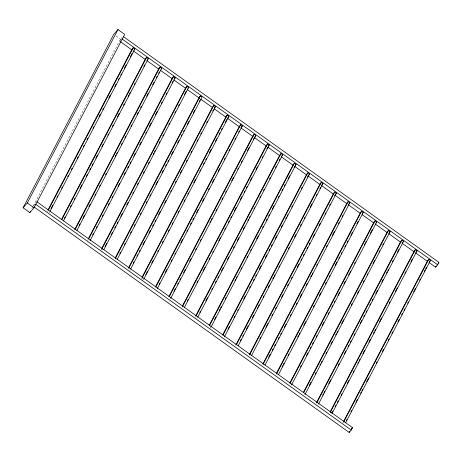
<?xml version="1.0" encoding="UTF-8"?>
<svg xmlns="http://www.w3.org/2000/svg" width="462" height="462" viewBox="0 0 462 462"><rect width="100%" height="100%" fill="white"/><g stroke="black" fill="none" stroke-linecap="round" stroke-linejoin="round"><path stroke-width="0.35" stroke-dasharray="2.31 1.73" d="M31.82 208.76L32.819 206.849M33.148 206.214L120.484 39.16L121.887 37.566M33.738 205.908L34.685 204.1M119.814 41.251L121.073 38.843M142.723 280.37L143.387 279.094M47.349 211.475L48.054 210.678M49.03 212.676L49.729 211.879M87.653 240.315L88.358 239.518M101.091 249.93L101.79 249.133L103.471 250.335L102.766 251.132M129.637 270.357L130.342 269.56M141.395 278.771L142.094 277.974L143.774 279.175L143.076 279.972M195.131 317.227L195.836 316.43M196.812 318.428L197.517 317.631M210.25 328.043L210.949 327.246L209.269 326.045M342.919 422.978L343.618 422.181M116.002 35.955L120.484 39.16"/><path stroke-width="0.69" d="M23.1 207.779L113.767 34.355L117.977 29.568L124.694 34.373L34.032 207.802L29.816 212.589L23.1 207.779L27.31 202.997L117.977 29.568M29.816 212.589L30.486 211.313M48.002 209.956L132.144 49.001L133.2 47.805L134.875 49.007L50.063 211.244M48.383 210.037L133.2 47.805M51.016 208.605L52.685 205.411M57.022 197.107L57.692 195.83M61.7 188.167L62.37 186.891M67.712 176.669L68.376 175.393M71.385 169.646L72.049 168.364M77.391 158.148L78.061 156.872M83.403 146.65L84.072 145.374M87.075 139.622L87.745 138.346M93.087 128.13L93.757 126.848M99.099 116.632L100.433 114.074M102.772 109.604L103.436 108.327M108.784 98.106L110.453 94.912M114.79 86.613L116.129 84.055M118.463 79.585L119.132 78.309M120.801 75.115L121.471 73.839M124.474 68.087L126.143 64.894M130.486 56.595L132.155 53.401M61.434 219.571L145.582 58.616L146.633 57.421L148.314 58.622L63.502 220.853M61.821 219.652L146.633 57.421M64.449 218.22L65.119 216.944M70.461 206.722L71.131 205.446M74.134 199.694L74.804 198.417M80.145 188.201L81.814 185.008M86.151 176.703L87.491 174.145M89.824 169.675L90.494 168.399M92.163 165.205L92.833 163.929M95.836 158.177L97.505 154.984M101.848 146.685L103.182 144.127M107.86 135.187L108.524 133.911M112.532 126.247L113.202 124.965M117.539 116.667L119.213 113.473M123.55 105.169L124.22 103.892M128.228 96.223L128.892 94.947M129.562 93.67L130.232 92.394M134.234 84.731L134.904 83.449M143.919 66.205L144.589 64.928M74.867 229.187L159.015 68.232L160.066 67.036L161.746 68.237L76.935 230.469M74.919 229.903L160.066 67.036M79.221 225.277L79.886 224.001M82.894 218.255L84.563 215.061M88.906 206.757L90.24 204.198M94.912 195.259L95.582 193.982M99.59 186.319L100.254 185.037M105.602 174.821L106.266 173.545M115.281 156.295L115.95 155.018M116.62 153.742L117.284 152.466M121.292 144.802L121.962 143.52M124.965 137.774L125.635 136.498M130.977 126.276L131.641 125M136.989 114.778L138.323 112.226M140.662 107.756L141.326 106.479M146.668 96.258L148.337 93.064M152.679 84.76L154.013 82.207M156.352 77.737L157.022 76.461M158.691 73.267L159.361 71.985M88.306 238.802L172.447 77.847L173.504 76.646L175.185 77.853L90.038 240.719M88.692 238.883L173.504 76.646M92.654 234.892L93.324 233.616M96.327 227.864L96.997 226.588M102.339 216.366L103.009 215.09M108.351 204.874L109.015 203.592M112.023 197.846L112.688 196.569M118.029 186.348L119.704 183.154M124.041 174.855L125.381 172.297M127.714 167.827L128.384 166.551M130.053 163.357L130.723 162.081M133.726 156.329L135.395 153.136M139.738 144.831L141.072 142.279M145.749 133.339L146.414 132.057M149.422 126.311L151.091 123.117M155.428 114.813L157.097 111.619M161.44 103.315L162.11 102.038M166.118 94.375L166.782 93.099M172.124 82.877L172.794 81.601M101.738 248.412L185.886 87.457L186.937 86.261L188.617 87.462L103.806 249.694M102.125 248.492L186.937 86.261M105.088 246.419L106.757 243.226M111.099 234.927L112.433 232.369M114.772 227.899L115.442 226.623M117.111 223.429L117.775 222.153M120.784 216.401L122.453 213.207M126.79 204.903L128.13 202.35M132.802 193.411L133.472 192.128M137.48 184.465L138.144 183.189M143.486 172.967L144.156 171.691M148.498 163.386L149.162 162.11M153.17 154.447L153.84 153.17M154.504 151.894L155.174 150.612M159.182 142.949L159.852 141.672M162.855 135.926L163.525 134.644M168.867 124.428L169.531 123.152M174.873 112.93L175.543 111.654M178.546 105.908L179.216 104.626M184.557 94.41L186.226 91.216M115.177 258.027L199.318 97.072L200.375 95.877L202.05 97.078L117.238 259.309M115.229 258.749L200.375 95.877M119.86 253.482L120.524 252.2M124.532 244.537L125.202 243.26M130.544 233.039L131.214 231.762M134.217 226.016L134.887 224.74M140.229 214.518L140.893 213.242M146.24 203.02L146.904 201.744M149.913 195.998L150.577 194.721M155.919 184.5L157.588 181.306M161.931 173.002L163.265 170.449M165.604 165.979L166.274 164.697M167.943 161.504L168.607 160.227M171.616 154.481L173.285 151.288M177.627 142.983L178.961 140.431M181.3 135.955L181.964 134.679M183.633 131.485L184.303 130.209M187.306 124.463L188.975 121.269M193.318 112.965L194.652 110.406M199.33 101.467L200 100.19M128.609 267.642L212.757 106.687L213.808 105.492L215.488 106.693L130.677 268.924M128.661 268.358L213.808 105.492M133.293 263.092L133.963 261.815M136.966 256.069L137.636 254.793M139.305 251.599L139.974 250.317M142.977 244.571L144.646 241.378M148.989 233.073L150.323 230.521M152.662 226.051L153.326 224.769M154.995 221.575L155.665 220.299M158.668 214.553L160.343 211.359M164.68 203.055L166.02 200.502M170.692 191.557L171.362 190.28M175.364 182.617L176.034 181.341M180.376 173.036L181.71 170.478M186.388 161.538L187.052 160.262M191.06 152.599L191.73 151.322M197.072 141.101L197.736 139.824M200.745 134.072L201.409 132.796M206.757 122.58L207.421 121.298M212.763 111.082L213.432 109.806M142.042 277.252L226.189 116.297L227.24 115.102L228.921 116.303L144.109 278.534M142.429 277.333L227.24 115.102M145.726 274.624L147.395 271.431M151.738 263.126L153.072 260.574M157.75 251.628L158.414 250.352M162.422 242.689L163.092 241.412M168.434 231.191L169.104 229.914M172.107 224.168L172.776 222.886M178.118 212.67L178.782 211.394M184.124 201.172L184.794 199.896M187.797 194.144L188.467 192.868M193.809 182.652L195.478 179.458M199.821 171.154L200.491 169.877M203.494 164.125L204.164 162.849M205.833 159.656L206.497 158.379M209.505 152.627L211.174 149.434M215.511 141.135L216.851 138.577M219.184 134.107L219.854 132.831M221.523 129.637L222.193 128.361M225.196 122.609L226.865 119.415M155.48 286.867L239.622 125.912L240.679 124.717L242.359 125.918L157.213 288.79M155.867 286.948L240.679 124.717M159.165 284.24L159.829 282.958M165.171 272.742L166.84 269.548M171.183 261.244L171.852 259.967M174.855 254.215L175.525 252.939M180.867 242.723L182.536 239.53M186.879 231.225L187.543 229.949M190.552 224.197L191.216 222.921M192.885 219.727L193.555 218.451M196.558 212.699L198.227 209.505M202.57 201.207L203.904 198.648M208.581 189.709L209.246 188.432M212.254 182.681L213.923 179.487M218.266 171.188L219.6 168.63M224.272 159.69L224.942 158.414M228.95 150.745L229.614 149.469M234.962 139.253L235.626 137.971M238.635 132.224L239.299 130.948M168.913 296.483L253.06 135.528L254.112 134.332L255.792 135.533L170.645 298.4M169.3 296.564L254.112 134.332M173.931 291.297L175.265 288.738M177.604 284.269L178.274 282.992M179.943 279.799L180.613 278.522M183.616 272.771L185.285 269.577M189.628 261.278L190.962 258.72M195.634 249.78L196.304 248.504M200.312 240.841L200.982 239.559M209.996 222.314L210.66 221.038M211.33 219.762L212 218.486M216.002 210.816L216.672 209.54M222.014 199.324L222.684 198.042M225.687 192.296L226.357 191.02M231.699 180.798L233.368 177.604M237.711 169.3L238.375 168.024M241.383 162.278L242.048 161.001M247.395 150.779L249.064 147.586M253.401 139.281L255.792 135.533M182.351 306.092L266.493 145.143L267.55 143.942L269.225 145.143L184.413 307.38M182.398 306.814L267.55 143.942M187.37 300.912L188.034 299.63M197.049 282.386L197.719 281.11M203.061 270.888L205.064 267.059M209.072 259.396L209.742 258.114M212.745 252.368L213.415 251.091M218.757 240.869L220.426 237.676M224.763 229.371L225.433 228.095M228.436 222.349L229.106 221.073M230.775 217.879L231.445 216.597M234.448 210.851L236.117 207.657M240.459 199.353L241.793 196.8M244.132 192.331L244.802 191.054M246.471 187.861L247.135 186.579M250.144 180.833L251.813 177.639M256.15 169.335L257.49 166.782M262.162 157.837L262.832 156.56M266.84 148.897L267.504 147.621M195.784 315.708L279.932 154.753L280.983 153.557L282.663 154.758L197.852 316.99M196.171 315.789L280.983 153.557M199.803 312.439L200.468 311.163M205.809 300.941L207.478 297.747M211.821 289.443L212.491 288.167M215.494 282.421L216.164 281.144M217.833 277.951L218.497 276.674M221.506 270.923L223.175 267.729M227.518 259.425L228.852 256.872M233.524 247.932L234.194 246.65M237.197 240.904L238.866 237.711M243.208 229.406L244.542 226.854M247.886 220.466L248.55 219.19M249.22 217.908L249.884 216.632M253.892 208.968L254.562 207.692M259.904 197.47L260.574 196.194M263.577 190.448L264.247 189.166M269.589 178.95L270.253 177.674M275.6 167.452L276.264 166.176M279.273 160.43L279.937 159.147M209.217 325.323L293.364 164.368L294.415 163.173L296.096 164.374L211.284 326.605M209.604 325.404L294.415 163.173M214.57 319.496L215.904 316.944M219.248 310.556L219.912 309.28M220.582 308.004L221.252 306.722M225.254 299.058L225.924 297.782M234.939 280.538L235.608 279.262M236.273 277.98L236.942 276.703M240.95 269.04L241.62 267.764M246.962 257.542L247.626 256.266M250.635 250.52L251.299 249.237M256.641 239.021L258.316 235.828M262.653 227.523L263.323 226.247M266.326 220.501L266.996 219.219M268.665 216.025L269.334 214.749M272.337 209.003L274.006 205.809M278.349 197.505L279.013 196.229M282.022 190.477L282.686 189.201M284.361 186.007L285.025 184.731M288.034 178.985L289.703 175.791M294.04 167.487L294.71 166.21M222.655 334.938L306.797 173.983L307.854 172.782L309.534 173.989L224.382 336.856M223.036 335.019L307.854 172.782M228.009 329.111L229.343 326.559M234.015 317.613L234.684 316.337M237.687 310.591L238.357 309.315M243.699 299.093L245.368 295.899M249.711 287.595L250.381 286.319M253.384 280.573L254.054 279.291M255.723 276.097L256.387 274.821M259.396 269.075L261.065 265.881M265.402 257.577L266.741 255.024M269.075 250.548L269.744 249.272M271.413 246.079L272.083 244.802M275.086 239.056L276.755 235.863M281.098 227.558L282.432 225M285.77 218.613L286.44 217.336M287.11 216.06L287.774 214.784M291.782 207.12L292.452 205.838M301.467 188.594L302.136 187.318M307.478 177.102L308.142 175.82M235.753 345.189L320.235 183.593L321.286 182.398L322.967 183.599L238.155 345.83M236.475 344.629L321.286 182.398M240.442 340.644L241.106 339.362M242.775 336.169L243.445 334.892M246.448 329.146L248.117 325.953M252.46 317.648L253.794 315.096M257.138 308.708L257.802 307.426M258.472 306.15L259.136 304.874M263.144 297.21L263.814 295.934M268.156 287.63L269.49 285.071M272.828 278.684L273.498 277.408M274.162 276.132L274.832 274.855M278.84 267.192L279.504 265.916M288.525 248.666L289.189 247.389M294.531 237.173L295.871 234.615M300.543 225.675L301.212 224.399M304.215 218.647L304.885 217.371M310.227 207.149L311.896 203.956M316.239 195.657L316.903 194.375M319.912 188.629L320.576 187.353M249.526 354.163L333.668 193.208L334.719 192.013L336.4 193.214L251.588 355.445M249.572 354.885L334.719 192.013M259.887 338.756L260.551 337.479M265.893 327.263L267.896 323.429M271.904 315.765L272.574 314.489M275.577 308.737L276.247 307.461M281.589 297.245L282.923 294.687M287.601 285.747L288.265 284.471M291.274 278.719L291.938 277.443M297.28 267.221L298.954 264.027M300.958 260.198L301.622 258.922M303.291 255.729L303.961 254.447M306.964 248.7L307.634 247.424M309.303 244.231L309.973 242.954M312.976 237.202L314.645 234.009M318.988 225.704L320.322 223.152M325 214.212L325.664 212.936M329.672 205.267L330.342 203.99M334.679 195.686L335.348 194.41M262.959 363.779L347.106 202.824L348.157 201.628L349.838 202.83L265.021 365.061M263.011 364.495L348.157 201.628M268.647 357.317L270.316 354.123M272.32 350.288L272.984 349.012M274.653 345.819L275.323 344.542M278.326 338.79L278.996 337.514M280.665 334.321L281.335 333.044M284.338 327.292L286.007 324.099M290.35 315.8L291.02 314.518M296.361 304.302L297.026 303.026M300.034 297.274L301.703 294.08M306.04 285.782L307.38 283.223M310.718 276.836L311.388 275.56M312.052 274.284L312.722 273.007M316.73 265.338L317.394 264.062M326.409 246.818L327.079 245.541M332.421 235.32L334.424 231.491M338.432 223.822L339.102 222.545M342.105 216.799L342.775 215.523M348.117 205.301L348.781 204.025M276.392 373.388L360.539 212.433L361.59 211.238L363.271 212.439L278.459 374.676M276.443 374.11L361.59 211.238M282.08 366.926L282.75 365.65M283.414 364.374L284.084 363.097M288.092 355.434L288.756 354.152M297.776 336.908L298.44 335.631M299.11 334.355L299.774 333.079M303.782 325.41L305.786 321.581M313.467 306.889L314.137 305.613M319.479 295.391L320.813 292.839M325.491 283.893L326.155 282.617M329.163 276.871L329.828 275.595M335.169 265.373L336.838 262.179M338.842 258.345L339.512 257.068M341.181 253.875L341.851 252.599M344.854 246.852L345.524 245.576M347.193 242.383L347.857 241.1M350.866 235.354L352.535 232.161M356.878 223.856L358.212 221.304M289.83 383.004L373.972 222.049L375.029 220.853L376.703 222.055L291.557 384.927M290.211 383.085L375.029 220.853M300.525 366.961L301.189 365.685M306.531 355.463L307.871 352.91M310.204 348.44L310.874 347.158M312.543 343.965L313.213 342.688M316.216 336.942L316.886 335.666M322.228 325.444L323.897 322.251M328.239 313.946L328.904 312.67M331.912 306.924L332.576 305.648M334.245 302.454L334.915 301.172M337.918 295.426L339.593 292.232M343.93 283.928L345.27 281.375M348.608 274.988L349.272 273.712M349.942 272.43L350.612 271.154M354.614 263.49L355.284 262.214M364.299 244.97L364.968 243.688M365.638 242.411L366.302 241.135M370.31 233.472L372.314 229.637M303.263 392.619L387.41 231.664L388.461 230.469L390.142 231.67L304.995 394.542M303.649 392.7L388.461 230.469M309.286 385.516L310.955 382.322M315.292 374.018L315.962 372.742M319.97 365.078L320.634 363.802M321.304 362.526L321.974 361.244M325.981 353.58L326.646 352.304M330.988 343.999L332.322 341.447M335.66 335.06L336.33 333.783M337 332.501L337.664 331.225M341.672 323.562L343.676 319.727M351.357 305.041L352.027 303.759M357.369 293.543L358.703 290.985M363.375 282.045L364.044 280.769M367.047 275.023L367.717 273.741M373.059 263.525L374.728 260.331M379.071 252.027L379.741 250.75M382.744 244.999L383.414 243.722M316.701 402.235L400.843 241.28L401.894 240.078L403.574 241.285L318.428 404.152M316.747 402.951L401.894 240.078M322.719 395.131L323.388 393.855M324.053 392.573L324.722 391.297M328.73 383.633L330.734 379.799M338.415 365.113L339.079 363.831M344.421 353.615L345.761 351.056M348.094 346.587L348.764 345.31M350.433 342.117L351.103 340.841M354.106 335.094L354.776 333.812M360.117 323.596L361.786 320.403M363.79 316.568L364.454 315.292M366.129 312.098L366.793 310.822M369.802 305.07L370.466 303.794M372.135 300.6L372.805 299.324M375.808 293.578L377.477 290.384M381.82 282.08L383.154 279.522M386.498 273.134L387.162 271.858M387.832 270.582L388.496 269.306M392.504 261.642L393.174 260.36M397.516 252.061L398.85 249.503M330.134 411.844L414.281 250.889L415.332 249.694L417.013 250.895L332.195 413.126M330.186 412.566L415.332 249.694M331.814 413.045L332.813 411.134M335.152 406.658L335.822 405.382M337.491 402.188L338.155 400.912M341.164 395.166L341.828 393.884M347.17 383.668L348.845 380.474M353.182 372.17L353.852 370.894M357.859 363.23L358.524 361.948M359.193 360.672L359.863 359.396M362.866 353.649L364.535 350.456M368.878 342.151L370.212 339.593M373.55 333.206L374.22 331.93M374.884 330.653L375.554 329.377M379.562 321.714L381.566 317.879M389.247 303.188L389.911 301.911M395.253 291.695L397.256 287.861M404.937 273.169L405.607 271.893M410.949 261.671L412.283 259.118M343.566 421.459L427.714 260.504L428.765 259.309L430.445 260.51L345.634 422.742M343.953 421.54L428.765 259.309M346.252 420.743L346.916 419.467M350.924 411.804L351.594 410.527M355.931 402.223L357.27 399.665M360.608 393.278L361.272 392.001M361.942 390.725L362.612 389.449M366.62 381.785L368.624 377.951M376.299 363.259L376.969 361.983M382.311 351.767L383.645 349.208M388.323 340.269L388.992 338.993M391.995 333.241L392.665 331.964M398.007 321.743L399.341 319.19M401.68 314.72L402.344 313.444M404.013 310.25L404.683 308.968M407.686 303.222L408.356 301.946M413.698 291.724L415.367 288.531M419.71 280.226L420.38 278.95M424.382 271.286L425.052 270.01M425.721 268.734L426.386 267.452M429.077 262.549L435.533 267.169L436.163 265.968M34.009 206.93L349.145 432.432L349.774 431.225M349.145 432.432L351.253 430.041L352.512 427.633L36.787 201.709M435.533 267.169L437.641 264.778L438.9 262.37L123.181 36.446M134.176 49.804L134.875 49.007M147.609 59.419L148.314 58.622M161.047 69.034L161.746 68.237M174.48 78.65L175.185 77.853M187.913 88.259L188.617 87.462M214.432 107.889L215.488 106.693M227.87 117.498L228.921 116.303M241.303 127.114L242.359 125.918M268.526 145.946L269.225 145.143M281.959 155.555L282.663 154.758M295.045 165.569L296.096 164.374M308.477 175.185L309.534 173.989M321.916 184.794L322.967 183.599M335.701 194.011L336.4 193.214M349.133 203.627L349.838 202.83M362.572 213.242L363.271 212.439M376.004 222.851L376.703 222.055M389.091 232.865L390.142 231.67M402.523 242.481L403.574 241.285M415.956 252.09L417.013 250.895M429.394 261.706L430.445 260.51M438.057 263.328L438.9 262.37M351.247 429.065L352.512 427.633M121.922 38.854L437.641 264.778M120.403 41.667L132.138 50.069M133.31 50.907L145.051 59.303M146.806 60.568L158.547 68.965M160.308 70.224L172.043 78.621M173.804 79.88L185.539 88.282M187.301 89.541L199.624 98.36M200.797 99.197L212.537 107.6M214.293 108.859L226.034 117.256M227.795 118.515L239.53 126.917M240.702 127.755L253.026 136.573M254.198 137.41L266.522 146.229M267.7 147.072L280.024 155.89M281.196 156.728L292.931 165.13M294.692 166.389L306.427 174.786M308.189 176.045L319.929 184.442M321.102 185.285L333.425 194.104M335.187 195.362L346.922 203.759M348.683 205.024L360.418 213.421M362.179 214.68L373.914 223.077M375.092 223.92L387.416 232.738M388.588 233.576L400.912 242.394M402.084 243.237L414.408 252.056M415.581 252.893L427.321 261.29M35.528 204.117L351.253 430.041M27.31 202.997L34.032 207.802"/></g></svg>
